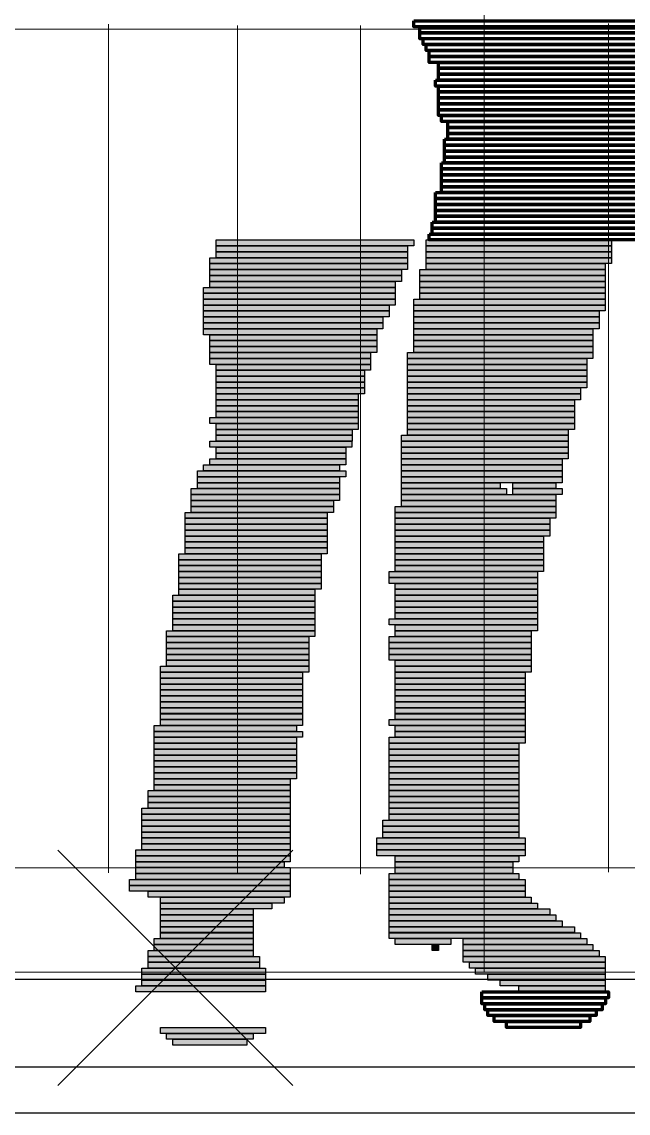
# Model space of a CAD drawing. Header units: millimetres. Extents: x 8 to 41779, y 4087 to 28530.
# Drawn here: x 17349 to 17978, y 14973 to 16106 of the extents above; entities that cross this region are included whole.
import ezdxf

# ---------------------------------------------------------------- set-up
doc = ezdxf.new("R2010")
doc.units = ezdxf.units.MM
doc.header["$LTSCALE"] = 50
for name, color, linetype in [('00_Wand_Bestand', 7, 'Continuous'), ('05_Linien_stark', 7, 'Continuous'), ('06_Linien_fein', 3, 'Continuous')]:
    doc.layers.add(name, color=color, linetype=linetype)

msp = doc.modelspace()

# ---------------------------------------------------------------- hatches: boundary and pattern name
at = {"layer": '00_Wand_Bestand'}
for points in [[(17550.3, 15879.7), (17755.5, 15879.7), (17755.5, 15873.5), (17550.3, 15873.5)], [(17768.3, 15879.7), (17960.6, 15879.7), (17960.6, 15873.5), (17768.3, 15873.5)], [(17550.3, 15873.5), (17749.1, 15873.5), (17749.1, 15867.4), (17550.3, 15867.4)], [(17768.3, 15873.5), (17960.6, 15873.5), (17960.6, 15867.4), (17768.3, 15867.4)], [(17543.9, 15861.2), (17749.1, 15861.2), (17749.1, 15855.1), (17543.9, 15855.1)], [(17550.3, 15867.4), (17749.1, 15867.4), (17749.1, 15861.2), (17550.3, 15861.2)], [(17768.3, 15867.4), (17960.6, 15867.4), (17960.6, 15861.2), (17768.3, 15861.2)], [(17768.3, 15861.2), (17960.6, 15861.2), (17960.6, 15855.1), (17768.3, 15855.1)], [(17543.9, 15855.1), (17749.1, 15855.1), (17749.1, 15848.9), (17543.9, 15848.9)], [(17543.9, 15848.9), (17742.7, 15848.9), (17742.7, 15842.8), (17543.9, 15842.8)], [(17761.9, 15848.9), (17954.2, 15848.9), (17954.2, 15842.8), (17761.9, 15842.8)], [(17768.3, 15855.1), (17954.2, 15855.1), (17954.2, 15848.9), (17768.3, 15848.9)], [(17543.9, 15842.8), (17742.7, 15842.8), (17742.7, 15836.6), (17543.9, 15836.6)], [(17543.9, 15836.6), (17736.2, 15836.6), (17736.2, 15830.4), (17543.9, 15830.4)], [(17761.9, 15842.8), (17954.2, 15842.8), (17954.2, 15836.6), (17761.9, 15836.6)], [(17761.9, 15836.6), (17954.2, 15836.6), (17954.2, 15830.4), (17761.9, 15830.4)], [(17537.4, 15830.4), (17736.2, 15830.4), (17736.2, 15824.3), (17537.4, 15824.3)], [(17537.4, 15824.3), (17736.2, 15824.3), (17736.2, 15818.2), (17537.4, 15818.2)], [(17761.9, 15830.4), (17954.2, 15830.4), (17954.2, 15824.3), (17761.9, 15824.3)], [(17761.9, 15824.3), (17954.2, 15824.3), (17954.2, 15818.2), (17761.9, 15818.2)], [(17537.4, 15818.2), (17736.2, 15818.2), (17736.2, 15812), (17537.4, 15812)], [(17537.4, 15812), (17729.8, 15812), (17729.8, 15805.9), (17537.4, 15805.9)], [(17755.5, 15818.2), (17954.2, 15818.2), (17954.2, 15812), (17755.5, 15812)], [(17755.5, 15812), (17954.2, 15812), (17954.2, 15805.9), (17755.5, 15805.9)], [(17537.4, 15805.9), (17729.8, 15805.9), (17729.8, 15799.7), (17537.4, 15799.7)], [(17537.4, 15799.7), (17723.4, 15799.7), (17723.4, 15793.6), (17537.4, 15793.6)], [(17755.5, 15805.9), (17947.8, 15805.9), (17947.8, 15799.7), (17755.5, 15799.7)], [(17755.5, 15799.7), (17947.8, 15799.7), (17947.8, 15793.6), (17755.5, 15793.6)], [(17537.4, 15793.6), (17723.4, 15793.6), (17723.4, 15787.4), (17537.4, 15787.4)], [(17755.5, 15793.6), (17947.8, 15793.6), (17947.8, 15787.4), (17755.5, 15787.4)], [(17537.4, 15787.4), (17717, 15787.4), (17717, 15781.3), (17537.4, 15781.3)], [(17543.9, 15781.3), (17717, 15781.3), (17717, 15775.1), (17543.9, 15775.1)], [(17755.5, 15787.4), (17941.4, 15787.4), (17941.4, 15781.3), (17755.5, 15781.3)], [(17755.5, 15781.3), (17941.4, 15781.3), (17941.4, 15775.1), (17755.5, 15775.1)], [(17543.9, 15775.1), (17717, 15775.1), (17717, 15769), (17543.9, 15769)], [(17543.9, 15769), (17717, 15769), (17717, 15762.8), (17543.9, 15762.8)], [(17755.5, 15775.1), (17941.4, 15775.1), (17941.4, 15769), (17755.5, 15769)], [(17755.5, 15769), (17941.4, 15769), (17941.4, 15762.8), (17755.5, 15762.8)], [(17543.9, 15762.8), (17710.6, 15762.8), (17710.6, 15756.7), (17543.9, 15756.7)], [(17543.9, 15756.7), (17710.6, 15756.7), (17710.6, 15750.5), (17543.9, 15750.5)], [(17749.1, 15762.8), (17941.4, 15762.8), (17941.4, 15756.7), (17749.1, 15756.7)], [(17749.1, 15756.7), (17935, 15756.7), (17935, 15750.5), (17749.1, 15750.5)], [(17550.3, 15750.5), (17710.6, 15750.5), (17710.6, 15744.4), (17550.3, 15744.4)], [(17550.3, 15744.4), (17704.2, 15744.4), (17704.2, 15738.2), (17550.3, 15738.2)], [(17749.1, 15750.5), (17935, 15750.5), (17935, 15744.4), (17749.1, 15744.4)], [(17749.1, 15744.4), (17935, 15744.4), (17935, 15738.2), (17749.1, 15738.2)], [(17550.3, 15738.2), (17704.2, 15738.2), (17704.2, 15732.1), (17550.3, 15732.1)], [(17550.3, 15732.1), (17704.2, 15732.1), (17704.2, 15726), (17550.3, 15726)], [(17749.1, 15738.2), (17935, 15738.2), (17935, 15732.1), (17749.1, 15732.1)], [(17749.1, 15732.1), (17935, 15732.1), (17935, 15726), (17749.1, 15726)], [(17550.3, 15726), (17704.2, 15726), (17704.2, 15719.8), (17550.3, 15719.8)], [(17749.1, 15726), (17928.6, 15726), (17928.6, 15719.8), (17749.1, 15719.8)], [(17550.3, 15719.8), (17697.8, 15719.8), (17697.8, 15713.6), (17550.3, 15713.6)], [(17550.3, 15713.6), (17697.8, 15713.6), (17697.8, 15707.5), (17550.3, 15707.5)], [(17749.1, 15719.8), (17928.6, 15719.8), (17928.6, 15713.6), (17749.1, 15713.6)], [(17749.1, 15713.6), (17922.2, 15713.6), (17922.2, 15707.5), (17749.1, 15707.5)], [(17550.3, 15707.5), (17697.8, 15707.5), (17697.8, 15701.4), (17550.3, 15701.4)], [(17550.3, 15701.4), (17697.8, 15701.4), (17697.8, 15695.2), (17550.3, 15695.2)], [(17749.1, 15707.5), (17922.2, 15707.5), (17922.2, 15701.4), (17749.1, 15701.4)], [(17749.1, 15701.4), (17922.2, 15701.4), (17922.2, 15695.2), (17749.1, 15695.2)], [(17543.9, 15695.2), (17697.7, 15695.2), (17697.7, 15689.1), (17543.9, 15689.1)], [(17550.3, 15689.1), (17697.8, 15689.1), (17697.8, 15682.9), (17550.3, 15682.9)], [(17749.1, 15695.2), (17922.2, 15695.2), (17922.2, 15689.1), (17749.1, 15689.1)], [(17749.1, 15689.1), (17922.2, 15689.1), (17922.2, 15682.9), (17749.1, 15682.9)], [(17550.3, 15682.9), (17691.4, 15682.9), (17691.4, 15676.8), (17550.3, 15676.8)], [(17550.3, 15676.8), (17691.4, 15676.8), (17691.4, 15670.6), (17550.3, 15670.6)], [(17742.6, 15676.8), (17915.8, 15676.8), (17915.8, 15670.6), (17742.6, 15670.6)], [(17749.1, 15682.9), (17915.8, 15682.9), (17915.8, 15676.8), (17749.1, 15676.8)], [(17543.9, 15670.6), (17691.3, 15670.6), (17691.3, 15664.5), (17543.9, 15664.5)], [(17550.3, 15664.5), (17684.9, 15664.5), (17684.9, 15658.3), (17550.3, 15658.3)], [(17742.6, 15670.6), (17915.8, 15670.6), (17915.8, 15664.5), (17742.6, 15664.5)], [(17742.6, 15664.5), (17915.8, 15664.5), (17915.8, 15658.3), (17742.6, 15658.3)], [(17550.3, 15658.3), (17684.9, 15658.3), (17684.9, 15652.2), (17550.3, 15652.2)], [(17742.6, 15658.3), (17915.8, 15658.3), (17915.8, 15652.2), (17742.6, 15652.2)], [(17537.4, 15646), (17678.5, 15646), (17678.5, 15639.9), (17537.4, 15639.9)], [(17543.9, 15652.2), (17684.9, 15652.2), (17684.9, 15646), (17543.9, 15646)], [(17742.6, 15652.2), (17909.4, 15652.2), (17909.4, 15646), (17742.6, 15646)], [(17742.6, 15646), (17909.4, 15646), (17909.4, 15639.9), (17742.6, 15639.9)], [(17531, 15639.9), (17684.9, 15639.9), (17684.9, 15633.7), (17531, 15633.7)], [(17531, 15633.7), (17678.5, 15633.7), (17678.5, 15627.6), (17531, 15627.6)], [(17742.6, 15639.9), (17909.4, 15639.9), (17909.4, 15633.7), (17742.6, 15633.7)], [(17742.6, 15633.7), (17909.4, 15633.7), (17909.4, 15627.6), (17742.6, 15627.6)], [(17524.6, 15621.4), (17678.5, 15621.4), (17678.5, 15615.3), (17524.6, 15615.3)], [(17531, 15627.6), (17678.5, 15627.6), (17678.5, 15621.4), (17531, 15621.4)], [(17742.6, 15627.6), (17845.2, 15627.6), (17845.2, 15621.4), (17742.6, 15621.4)], [(17742.6, 15621.4), (17851.6, 15621.4), (17851.6, 15615.3), (17742.6, 15615.3)], [(17858.1, 15627.6), (17903, 15627.6), (17903, 15621.4), (17858.1, 15621.4)], [(17858.1, 15621.4), (17909.4, 15621.4), (17909.4, 15615.3), (17858.1, 15615.3)], [(17524.6, 15615.3), (17678.5, 15615.3), (17678.5, 15609.1), (17524.6, 15609.1)], [(17524.6, 15609.1), (17672.1, 15609.1), (17672.1, 15602.9), (17524.6, 15602.9)], [(17742.6, 15615.3), (17903, 15615.3), (17903, 15609.1), (17742.6, 15609.1)], [(17742.6, 15609.1), (17903, 15609.1), (17903, 15602.9), (17742.6, 15602.9)], [(17518.2, 15596.8), (17665.7, 15596.8), (17665.7, 15590.7), (17518.2, 15590.7)], [(17524.6, 15602.9), (17672.1, 15602.9), (17672.1, 15596.8), (17524.6, 15596.8)], [(17736.3, 15602.9), (17903, 15602.9), (17903, 15596.8), (17736.3, 15596.8)], [(17736.3, 15596.8), (17903, 15596.8), (17903, 15590.7), (17736.3, 15590.7)], [(17518.2, 15590.7), (17665.7, 15590.7), (17665.7, 15584.5), (17518.2, 15584.5)], [(17518.2, 15584.5), (17665.7, 15584.5), (17665.7, 15578.3), (17518.2, 15578.3)], [(17736.3, 15590.7), (17896.6, 15590.7), (17896.6, 15584.5), (17736.3, 15584.5)], [(17736.3, 15584.5), (17896.6, 15584.5), (17896.6, 15578.3), (17736.3, 15578.3)], [(17518.2, 15578.3), (17665.7, 15578.3), (17665.7, 15572.2), (17518.2, 15572.2)], [(17736.3, 15578.3), (17896.6, 15578.3), (17896.6, 15572.2), (17736.3, 15572.2)], [(17518.2, 15572.2), (17665.7, 15572.2), (17665.7, 15566.1), (17518.2, 15566.1)], [(17518.2, 15566.1), (17665.7, 15566.1), (17665.7, 15559.9), (17518.2, 15559.9)], [(17736.3, 15572.2), (17890.2, 15572.2), (17890.2, 15566.1), (17736.3, 15566.1)], [(17736.3, 15566.1), (17890.2, 15566.1), (17890.2, 15559.9), (17736.3, 15559.9)], [(17511.8, 15553.8), (17659.3, 15553.8), (17659.3, 15547.6), (17511.8, 15547.6)], [(17518.2, 15559.9), (17665.7, 15559.9), (17665.7, 15553.8), (17518.2, 15553.8)], [(17736.3, 15559.9), (17890.2, 15559.9), (17890.2, 15553.8), (17736.3, 15553.8)], [(17736.3, 15553.8), (17890.2, 15553.8), (17890.2, 15547.6), (17736.3, 15547.6)], [(17511.8, 15547.6), (17659.3, 15547.6), (17659.3, 15541.5), (17511.8, 15541.5)], [(17511.8, 15541.5), (17659.3, 15541.5), (17659.3, 15535.3), (17511.8, 15535.3)], [(17736.3, 15547.6), (17890.2, 15547.6), (17890.2, 15541.5), (17736.3, 15541.5)], [(17736.3, 15541.5), (17890.2, 15541.5), (17890.2, 15535.3), (17736.3, 15535.3)], [(17511.8, 15535.3), (17659.3, 15535.3), (17659.3, 15529.2), (17511.8, 15529.2)], [(17511.8, 15529.2), (17659.3, 15529.2), (17659.3, 15523), (17511.8, 15523)], [(17729.8, 15535.3), (17883.7, 15535.3), (17883.7, 15529.2), (17729.8, 15529.2)], [(17729.8, 15529.2), (17883.7, 15529.2), (17883.7, 15523), (17729.8, 15523)], [(17511.8, 15523), (17659.3, 15523), (17659.3, 15516.9), (17511.8, 15516.9)], [(17511.8, 15516.9), (17652.8, 15516.9), (17652.8, 15510.7), (17511.8, 15510.7)], [(17736.3, 15523), (17883.7, 15523), (17883.7, 15516.9), (17736.3, 15516.9)], [(17736.3, 15516.9), (17883.7, 15516.9), (17883.7, 15510.7), (17736.3, 15510.7)], [(17505.4, 15510.7), (17652.9, 15510.7), (17652.9, 15504.6), (17505.4, 15504.6)], [(17736.3, 15510.7), (17883.7, 15510.7), (17883.7, 15504.6), (17736.3, 15504.6)], [(17505.4, 15504.6), (17652.9, 15504.6), (17652.9, 15498.4), (17505.4, 15498.4)], [(17505.4, 15498.4), (17652.9, 15498.4), (17652.9, 15492.3), (17505.4, 15492.3)], [(17736.3, 15504.6), (17883.7, 15504.6), (17883.7, 15498.4), (17736.3, 15498.4)], [(17736.3, 15498.4), (17883.7, 15498.4), (17883.7, 15492.3), (17736.3, 15492.3)], [(17505.4, 15492.3), (17652.9, 15492.3), (17652.9, 15486.1), (17505.4, 15486.1)], [(17505.4, 15486.1), (17652.9, 15486.1), (17652.9, 15480), (17505.4, 15480)], [(17729.8, 15486.1), (17883.7, 15486.1), (17883.7, 15480), (17729.8, 15480)], [(17736.3, 15492.3), (17883.7, 15492.3), (17883.7, 15486.1), (17736.3, 15486.1)], [(17498.9, 15473.9), (17652.8, 15473.9), (17652.8, 15467.7), (17498.9, 15467.7)], [(17505.4, 15480), (17652.9, 15480), (17652.9, 15473.9), (17505.4, 15473.9)], [(17736.3, 15480), (17883.7, 15480), (17883.7, 15473.9), (17736.3, 15473.9)], [(17736.3, 15473.9), (17877.3, 15473.9), (17877.3, 15467.7), (17736.3, 15467.7)], [(17498.9, 15467.7), (17646.4, 15467.7), (17646.4, 15461.5), (17498.9, 15461.5)], [(17498.9, 15461.5), (17646.4, 15461.5), (17646.4, 15455.4), (17498.9, 15455.4)], [(17729.8, 15467.7), (17877.3, 15467.7), (17877.3, 15461.5), (17729.8, 15461.5)], [(17729.8, 15461.5), (17877.3, 15461.5), (17877.3, 15455.4), (17729.8, 15455.4)], [(17498.9, 15455.4), (17646.4, 15455.4), (17646.4, 15449.2), (17498.9, 15449.2)], [(17498.9, 15449.2), (17646.4, 15449.2), (17646.4, 15443.1), (17498.9, 15443.1)], [(17729.8, 15455.4), (17877.3, 15455.4), (17877.3, 15449.2), (17729.8, 15449.2)], [(17729.8, 15449.2), (17877.3, 15449.2), (17877.3, 15443.1), (17729.8, 15443.1)], [(17498.9, 15443.1), (17646.4, 15443.1), (17646.4, 15437), (17498.9, 15437)], [(17736.3, 15443.1), (17877.3, 15443.1), (17877.3, 15437), (17736.3, 15437)], [(17492.5, 15437), (17646.4, 15437), (17646.4, 15430.8), (17492.5, 15430.8)], [(17492.5, 15430.8), (17640, 15430.8), (17640, 15424.6), (17492.5, 15424.6)], [(17736.3, 15437), (17877.3, 15437), (17877.3, 15430.8), (17736.3, 15430.8)], [(17736.3, 15430.8), (17870.9, 15430.8), (17870.9, 15424.6), (17736.3, 15424.6)], [(17492.5, 15424.6), (17640, 15424.6), (17640, 15418.5), (17492.5, 15418.5)], [(17492.5, 15418.5), (17640, 15418.5), (17640, 15412.4), (17492.5, 15412.4)], [(17736.3, 15424.6), (17870.9, 15424.6), (17870.9, 15418.5), (17736.3, 15418.5)], [(17736.3, 15418.5), (17870.9, 15418.5), (17870.9, 15412.4), (17736.3, 15412.4)], [(17492.5, 15412.4), (17640, 15412.4), (17640, 15406.2), (17492.5, 15406.2)], [(17492.5, 15406.2), (17640, 15406.2), (17640, 15400.1), (17492.5, 15400.1)], [(17736.3, 15412.4), (17870.9, 15412.4), (17870.9, 15406.2), (17736.3, 15406.2)], [(17736.3, 15406.2), (17870.9, 15406.2), (17870.9, 15400.1), (17736.3, 15400.1)], [(17492.5, 15400.1), (17640, 15400.1), (17640, 15393.9), (17492.5, 15393.9)], [(17492.5, 15393.9), (17640, 15393.9), (17640, 15387.8), (17492.5, 15387.8)], [(17736.3, 15400.1), (17870.9, 15400.1), (17870.9, 15393.9), (17736.3, 15393.9)], [(17736.3, 15393.9), (17870.9, 15393.9), (17870.9, 15387.8), (17736.3, 15387.8)], [(17492.5, 15387.7), (17640, 15387.7), (17640, 15381.6), (17492.5, 15381.6)], [(17492.5, 15381.6), (17640, 15381.6), (17640, 15375.4), (17492.5, 15375.4)], [(17729.8, 15381.6), (17870.9, 15381.6), (17870.9, 15375.4), (17729.8, 15375.4)], [(17736.3, 15387.7), (17870.9, 15387.7), (17870.9, 15381.6), (17736.3, 15381.6)], [(17486.1, 15375.4), (17633.6, 15375.4), (17633.6, 15369.3), (17486.1, 15369.3)], [(17486.1, 15369.3), (17640, 15369.3), (17640, 15363.2), (17486.1, 15363.2)], [(17736.3, 15375.4), (17870.9, 15375.4), (17870.9, 15369.3), (17736.3, 15369.3)], [(17736.3, 15369.3), (17870.9, 15369.3), (17870.9, 15363.2), (17736.3, 15363.2)], [(17486.1, 15363.2), (17633.6, 15363.2), (17633.6, 15357), (17486.1, 15357)], [(17729.8, 15363.2), (17870.9, 15363.2), (17870.9, 15357), (17729.8, 15357)], [(17486.1, 15357), (17633.6, 15357), (17633.6, 15350.8), (17486.1, 15350.8)], [(17486.1, 15350.8), (17633.6, 15350.8), (17633.6, 15344.7), (17486.1, 15344.7)], [(17729.8, 15357), (17864.5, 15357), (17864.5, 15350.8), (17729.8, 15350.8)], [(17729.8, 15350.8), (17864.5, 15350.8), (17864.5, 15344.7), (17729.8, 15344.7)], [(17486.1, 15344.7), (17633.6, 15344.7), (17633.6, 15338.6), (17486.1, 15338.6)], [(17486.1, 15338.6), (17633.6, 15338.6), (17633.6, 15332.4), (17486.1, 15332.4)], [(17729.8, 15344.7), (17864.5, 15344.7), (17864.5, 15338.6), (17729.8, 15338.6)], [(17729.8, 15338.6), (17864.5, 15338.6), (17864.5, 15332.4), (17729.8, 15332.4)], [(17486.1, 15332.4), (17633.6, 15332.4), (17633.6, 15326.3), (17486.1, 15326.3)], [(17486.1, 15326.3), (17633.6, 15326.3), (17633.6, 15320.1), (17486.1, 15320.1)], [(17729.8, 15332.4), (17864.5, 15332.4), (17864.5, 15326.3), (17729.8, 15326.3)], [(17729.8, 15326.3), (17864.5, 15326.3), (17864.5, 15320.1), (17729.8, 15320.1)], [(17486.1, 15320.1), (17627.2, 15320.1), (17627.2, 15313.9), (17486.1, 15313.9)], [(17486.1, 15313.9), (17627.2, 15313.9), (17627.2, 15307.8), (17486.1, 15307.8)], [(17729.8, 15320.1), (17864.5, 15320.1), (17864.5, 15313.9), (17729.8, 15313.9)], [(17729.8, 15313.9), (17864.5, 15313.9), (17864.5, 15307.8), (17729.8, 15307.8)], [(17479.7, 15307.8), (17627.2, 15307.8), (17627.2, 15301.7), (17479.7, 15301.7)], [(17479.7, 15301.7), (17627.2, 15301.7), (17627.2, 15295.5), (17479.7, 15295.5)], [(17729.8, 15307.8), (17864.5, 15307.8), (17864.5, 15301.7), (17729.8, 15301.7)], [(17729.8, 15301.7), (17864.5, 15301.7), (17864.5, 15295.5), (17729.8, 15295.5)], [(17479.7, 15295.5), (17627.2, 15295.5), (17627.2, 15289.4), (17479.7, 15289.4)], [(17729.8, 15295.5), (17864.5, 15295.5), (17864.5, 15289.4), (17729.8, 15289.4)], [(17473.3, 15289.4), (17627.2, 15289.4), (17627.2, 15283.2), (17473.3, 15283.2)], [(17473.3, 15283.2), (17627.2, 15283.2), (17627.2, 15277.1), (17473.3, 15277.1)], [(17729.8, 15289.4), (17864.5, 15289.4), (17864.5, 15283.2), (17729.8, 15283.2)], [(17729.8, 15283.2), (17864.5, 15283.2), (17864.5, 15277.1), (17729.8, 15277.1)], [(17473.3, 15277.1), (17627.2, 15277.1), (17627.2, 15270.9), (17473.3, 15270.9)], [(17473.3, 15270.9), (17627.2, 15270.9), (17627.2, 15264.8), (17473.3, 15264.8)], [(17723.4, 15277.1), (17864.5, 15277.1), (17864.5, 15270.9), (17723.4, 15270.9)], [(17723.4, 15270.9), (17864.5, 15270.9), (17864.5, 15264.8), (17723.4, 15264.8)], [(17473.3, 15264.8), (17627.2, 15264.8), (17627.2, 15258.6), (17473.3, 15258.6)], [(17473.3, 15258.6), (17627.2, 15258.6), (17627.2, 15252.5), (17473.3, 15252.5)], [(17717, 15258.6), (17870.9, 15258.6), (17870.9, 15252.5), (17717, 15252.5)], [(17723.4, 15264.8), (17864.5, 15264.8), (17864.5, 15258.6), (17723.4, 15258.6)], [(17466.9, 15246.3), (17627.2, 15246.3), (17627.2, 15240.2), (17466.9, 15240.2)], [(17473.3, 15252.5), (17627.2, 15252.5), (17627.2, 15246.3), (17473.3, 15246.3)], [(17717, 15252.5), (17870.9, 15252.5), (17870.9, 15246.3), (17717, 15246.3)], [(17717, 15246.3), (17870.9, 15246.3), (17870.9, 15240.2), (17717, 15240.2)], [(17466.9, 15240.2), (17627.2, 15240.2), (17627.2, 15234), (17466.9, 15234)], [(17466.9, 15234), (17620.8, 15234), (17620.8, 15227.9), (17466.9, 15227.9)], [(17736.3, 15240.2), (17864.5, 15240.2), (17864.5, 15234), (17736.3, 15234)], [(17736.3, 15234), (17858.1, 15234), (17858.1, 15227.9), (17736.3, 15227.9)], [(17466.9, 15227.9), (17627.2, 15227.9), (17627.2, 15221.7), (17466.9, 15221.7)], [(17466.9, 15221.7), (17627.2, 15221.7), (17627.2, 15215.6), (17466.9, 15215.6)], [(17729.8, 15221.7), (17864.5, 15221.7), (17864.5, 15215.6), (17729.8, 15215.6)], [(17736.3, 15227.9), (17858.1, 15227.9), (17858.1, 15221.7), (17736.3, 15221.7)], [(17460.5, 15215.6), (17627.2, 15215.6), (17627.2, 15209.4), (17460.5, 15209.4)], [(17729.8, 15215.6), (17870.9, 15215.6), (17870.9, 15209.4), (17729.8, 15209.4)], [(17460.5, 15209.4), (17627.2, 15209.4), (17627.2, 15203.3), (17460.5, 15203.3)], [(17479.7, 15203.3), (17627.2, 15203.3), (17627.2, 15197.1), (17479.7, 15197.1)], [(17729.8, 15209.4), (17870.9, 15209.4), (17870.9, 15203.3), (17729.8, 15203.3)], [(17729.8, 15203.3), (17870.9, 15203.3), (17870.9, 15197.1), (17729.8, 15197.1)], [(17492.5, 15197.1), (17620.8, 15197.1), (17620.8, 15191), (17492.5, 15191)], [(17492.5, 15191), (17608, 15191), (17608, 15184.9), (17492.5, 15184.9)], [(17729.8, 15197.1), (17877.3, 15197.1), (17877.3, 15191), (17729.8, 15191)], [(17729.8, 15191), (17883.7, 15191), (17883.7, 15184.9), (17729.8, 15184.9)], [(17492.5, 15184.9), (17588.7, 15184.9), (17588.7, 15178.7), (17492.5, 15178.7)], [(17492.5, 15178.7), (17588.7, 15178.7), (17588.7, 15172.5), (17492.5, 15172.5)], [(17729.8, 15184.9), (17896.6, 15184.9), (17896.6, 15178.7), (17729.8, 15178.7)], [(17729.8, 15178.7), (17903, 15178.7), (17903, 15172.5), (17729.8, 15172.5)], [(17492.5, 15172.5), (17588.7, 15172.5), (17588.7, 15166.4), (17492.5, 15166.4)], [(17492.5, 15166.4), (17588.7, 15166.4), (17588.7, 15160.3), (17492.5, 15160.3)], [(17729.8, 15172.5), (17909.4, 15172.5), (17909.4, 15166.4), (17729.8, 15166.4)], [(17729.8, 15166.4), (17922.2, 15166.4), (17922.2, 15160.3), (17729.8, 15160.3)], [(17486.1, 15154.1), (17588.8, 15154.1), (17588.8, 15148), (17486.1, 15148)], [(17492.5, 15160.2), (17588.7, 15160.2), (17588.7, 15154.1), (17492.5, 15154.1)], [(17729.8, 15160.2), (17928.6, 15160.2), (17928.6, 15154.1), (17729.8, 15154.1)], [(17736.3, 15154.1), (17793.9, 15154.1), (17793.9, 15148), (17736.3, 15148)], [(17806.7, 15154.1), (17935, 15154.1), (17935, 15148), (17806.7, 15148)], [(17486.1, 15147.9), (17588.8, 15147.9), (17588.8, 15141.8), (17486.1, 15141.8)], [(17774.7, 15147.9), (17781.1, 15147.9), (17781.1, 15141.8), (17774.7, 15141.8)], [(17806.7, 15147.9), (17941.4, 15147.9), (17941.4, 15141.8), (17806.7, 15141.8)], [(17479.7, 15141.8), (17588.7, 15141.8), (17588.7, 15135.6), (17479.7, 15135.6)], [(17479.7, 15135.6), (17595.2, 15135.6), (17595.2, 15129.5), (17479.7, 15129.5)], [(17806.7, 15141.8), (17947.8, 15141.8), (17947.8, 15135.6), (17806.7, 15135.6)], [(17806.7, 15135.6), (17954.2, 15135.6), (17954.2, 15129.5), (17806.7, 15129.5)], [(17473.3, 15123.3), (17601.6, 15123.3), (17601.6, 15117.2), (17473.3, 15117.2)], [(17479.7, 15129.5), (17595.2, 15129.5), (17595.2, 15123.3), (17479.7, 15123.3)], [(17813.2, 15129.5), (17954.2, 15129.5), (17954.2, 15123.3), (17813.2, 15123.3)], [(17819.6, 15123.3), (17954.2, 15123.3), (17954.2, 15117.2), (17819.6, 15117.2)], [(17473.3, 15117.2), (17601.6, 15117.2), (17601.6, 15111), (17473.3, 15111)], [(17473.3, 15111), (17601.6, 15111), (17601.6, 15104.9), (17473.3, 15104.9)], [(17832.4, 15117.2), (17954.2, 15117.2), (17954.2, 15111), (17832.4, 15111)], [(17845.2, 15111), (17954.2, 15111), (17954.2, 15104.9), (17845.2, 15104.9)], [(17466.9, 15104.9), (17601.6, 15104.9), (17601.6, 15098.7), (17466.9, 15098.7)], [(17864.5, 15104.9), (17954.2, 15104.9), (17954.2, 15098.7), (17864.5, 15098.7)], [(17492.5, 15061.8), (17601.6, 15061.8), (17601.6, 15055.7), (17492.5, 15055.7)], [(17498.9, 15055.7), (17588.7, 15055.7), (17588.7, 15049.6), (17498.9, 15049.6)], [(17505.4, 15049.6), (17582.3, 15049.6), (17582.3, 15043.4), (17505.4, 15043.4)]]:
    msp.add_hatch(color=7, dxfattribs=at).paths.add_polyline_path(points)

# ---------------------------------------------------------------- linework, layer by layer
for points in [[(17550.3, 15879.7), (17755.5, 15879.7), (17755.5, 15873.5), (17550.3, 15873.5)], [(17768.3, 15879.7), (17960.6, 15879.7), (17960.6, 15873.5), (17768.3, 15873.5)], [(17550.3, 15873.5), (17749.1, 15873.5), (17749.1, 15867.4), (17550.3, 15867.4)], [(17768.3, 15873.5), (17960.6, 15873.5), (17960.6, 15867.4), (17768.3, 15867.4)], [(17543.9, 15861.2), (17749.1, 15861.2), (17749.1, 15855.1), (17543.9, 15855.1)], [(17550.3, 15867.4), (17749.1, 15867.4), (17749.1, 15861.2), (17550.3, 15861.2)], [(17768.3, 15867.4), (17960.6, 15867.4), (17960.6, 15861.2), (17768.3, 15861.2)], [(17768.3, 15861.2), (17960.6, 15861.2), (17960.6, 15855.1), (17768.3, 15855.1)], [(17543.9, 15855.1), (17749.1, 15855.1), (17749.1, 15848.9), (17543.9, 15848.9)], [(17543.9, 15848.9), (17742.7, 15848.9), (17742.7, 15842.8), (17543.9, 15842.8)], [(17761.9, 15848.9), (17954.2, 15848.9), (17954.2, 15842.8), (17761.9, 15842.8)], [(17768.3, 15855.1), (17954.2, 15855.1), (17954.2, 15848.9), (17768.3, 15848.9)], [(17543.9, 15842.8), (17742.7, 15842.8), (17742.7, 15836.6), (17543.9, 15836.6)], [(17543.9, 15836.6), (17736.2, 15836.6), (17736.2, 15830.4), (17543.9, 15830.4)], [(17761.9, 15842.8), (17954.2, 15842.8), (17954.2, 15836.6), (17761.9, 15836.6)], [(17761.9, 15836.6), (17954.2, 15836.6), (17954.2, 15830.4), (17761.9, 15830.4)], [(17537.4, 15830.4), (17736.2, 15830.4), (17736.2, 15824.3), (17537.4, 15824.3)], [(17537.4, 15824.3), (17736.2, 15824.3), (17736.2, 15818.2), (17537.4, 15818.2)], [(17761.9, 15830.4), (17954.2, 15830.4), (17954.2, 15824.3), (17761.9, 15824.3)], [(17761.9, 15824.3), (17954.2, 15824.3), (17954.2, 15818.2), (17761.9, 15818.2)], [(17537.4, 15818.2), (17736.2, 15818.2), (17736.2, 15812), (17537.4, 15812)], [(17537.4, 15812), (17729.8, 15812), (17729.8, 15805.9), (17537.4, 15805.9)], [(17755.5, 15818.2), (17954.2, 15818.2), (17954.2, 15812), (17755.5, 15812)], [(17755.5, 15812), (17954.2, 15812), (17954.2, 15805.9), (17755.5, 15805.9)], [(17537.4, 15805.9), (17729.8, 15805.9), (17729.8, 15799.7), (17537.4, 15799.7)], [(17537.4, 15799.7), (17723.4, 15799.7), (17723.4, 15793.6), (17537.4, 15793.6)], [(17755.5, 15805.9), (17947.8, 15805.9), (17947.8, 15799.7), (17755.5, 15799.7)], [(17755.5, 15799.7), (17947.8, 15799.7), (17947.8, 15793.6), (17755.5, 15793.6)], [(17537.4, 15793.6), (17723.4, 15793.6), (17723.4, 15787.4), (17537.4, 15787.4)], [(17755.5, 15793.6), (17947.8, 15793.6), (17947.8, 15787.4), (17755.5, 15787.4)], [(17537.4, 15787.4), (17717, 15787.4), (17717, 15781.3), (17537.4, 15781.3)], [(17543.9, 15781.3), (17717, 15781.3), (17717, 15775.1), (17543.9, 15775.1)], [(17755.5, 15787.4), (17941.4, 15787.4), (17941.4, 15781.3), (17755.5, 15781.3)], [(17755.5, 15781.3), (17941.4, 15781.3), (17941.4, 15775.1), (17755.5, 15775.1)], [(17543.9, 15775.1), (17717, 15775.1), (17717, 15769), (17543.9, 15769)], [(17543.9, 15769), (17717, 15769), (17717, 15762.8), (17543.9, 15762.8)], [(17755.5, 15775.1), (17941.4, 15775.1), (17941.4, 15769), (17755.5, 15769)], [(17755.5, 15769), (17941.4, 15769), (17941.4, 15762.8), (17755.5, 15762.8)], [(17543.9, 15762.8), (17710.6, 15762.8), (17710.6, 15756.7), (17543.9, 15756.7)], [(17543.9, 15756.7), (17710.6, 15756.7), (17710.6, 15750.5), (17543.9, 15750.5)], [(17749.1, 15762.8), (17941.4, 15762.8), (17941.4, 15756.7), (17749.1, 15756.7)], [(17749.1, 15756.7), (17935, 15756.7), (17935, 15750.5), (17749.1, 15750.5)], [(17550.3, 15750.5), (17710.6, 15750.5), (17710.6, 15744.4), (17550.3, 15744.4)], [(17550.3, 15744.4), (17704.2, 15744.4), (17704.2, 15738.2), (17550.3, 15738.2)], [(17749.1, 15750.5), (17935, 15750.5), (17935, 15744.4), (17749.1, 15744.4)], [(17749.1, 15744.4), (17935, 15744.4), (17935, 15738.2), (17749.1, 15738.2)], [(17550.3, 15738.2), (17704.2, 15738.2), (17704.2, 15732.1), (17550.3, 15732.1)], [(17550.3, 15732.1), (17704.2, 15732.1), (17704.2, 15726), (17550.3, 15726)], [(17749.1, 15738.2), (17935, 15738.2), (17935, 15732.1), (17749.1, 15732.1)], [(17749.1, 15732.1), (17935, 15732.1), (17935, 15726), (17749.1, 15726)], [(17550.3, 15726), (17704.2, 15726), (17704.2, 15719.8), (17550.3, 15719.8)], [(17749.1, 15726), (17928.6, 15726), (17928.6, 15719.8), (17749.1, 15719.8)], [(17550.3, 15719.8), (17697.8, 15719.8), (17697.8, 15713.6), (17550.3, 15713.6)], [(17550.3, 15713.6), (17697.8, 15713.6), (17697.8, 15707.5), (17550.3, 15707.5)], [(17749.1, 15719.8), (17928.6, 15719.8), (17928.6, 15713.6), (17749.1, 15713.6)], [(17749.1, 15713.6), (17922.2, 15713.6), (17922.2, 15707.5), (17749.1, 15707.5)], [(17550.3, 15707.5), (17697.8, 15707.5), (17697.8, 15701.4), (17550.3, 15701.4)], [(17550.3, 15701.4), (17697.8, 15701.4), (17697.8, 15695.2), (17550.3, 15695.2)], [(17749.1, 15707.5), (17922.2, 15707.5), (17922.2, 15701.4), (17749.1, 15701.4)], [(17749.1, 15701.4), (17922.2, 15701.4), (17922.2, 15695.2), (17749.1, 15695.2)], [(17543.9, 15695.2), (17697.7, 15695.2), (17697.7, 15689.1), (17543.9, 15689.1)], [(17550.3, 15689.1), (17697.8, 15689.1), (17697.8, 15682.9), (17550.3, 15682.9)], [(17749.1, 15695.2), (17922.2, 15695.2), (17922.2, 15689.1), (17749.1, 15689.1)], [(17749.1, 15689.1), (17922.2, 15689.1), (17922.2, 15682.9), (17749.1, 15682.9)], [(17550.3, 15682.9), (17691.4, 15682.9), (17691.4, 15676.8), (17550.3, 15676.8)], [(17550.3, 15676.8), (17691.4, 15676.8), (17691.4, 15670.6), (17550.3, 15670.6)], [(17742.6, 15676.8), (17915.8, 15676.8), (17915.8, 15670.6), (17742.6, 15670.6)], [(17749.1, 15682.9), (17915.8, 15682.9), (17915.8, 15676.8), (17749.1, 15676.8)], [(17543.9, 15670.6), (17691.3, 15670.6), (17691.3, 15664.5), (17543.9, 15664.5)], [(17550.3, 15664.5), (17684.9, 15664.5), (17684.9, 15658.3), (17550.3, 15658.3)], [(17742.6, 15670.6), (17915.8, 15670.6), (17915.8, 15664.5), (17742.6, 15664.5)], [(17742.6, 15664.5), (17915.8, 15664.5), (17915.8, 15658.3), (17742.6, 15658.3)], [(17550.3, 15658.3), (17684.9, 15658.3), (17684.9, 15652.2), (17550.3, 15652.2)], [(17742.6, 15658.3), (17915.8, 15658.3), (17915.8, 15652.2), (17742.6, 15652.2)], [(17537.4, 15646), (17678.5, 15646), (17678.5, 15639.9), (17537.4, 15639.9)], [(17543.9, 15652.2), (17684.9, 15652.2), (17684.9, 15646), (17543.9, 15646)], [(17742.6, 15652.2), (17909.4, 15652.2), (17909.4, 15646), (17742.6, 15646)], [(17742.6, 15646), (17909.4, 15646), (17909.4, 15639.9), (17742.6, 15639.9)], [(17531, 15639.9), (17684.9, 15639.9), (17684.9, 15633.7), (17531, 15633.7)], [(17531, 15633.7), (17678.5, 15633.7), (17678.5, 15627.6), (17531, 15627.6)], [(17742.6, 15639.9), (17909.4, 15639.9), (17909.4, 15633.7), (17742.6, 15633.7)], [(17742.6, 15633.7), (17909.4, 15633.7), (17909.4, 15627.6), (17742.6, 15627.6)], [(17524.6, 15621.4), (17678.5, 15621.4), (17678.5, 15615.3), (17524.6, 15615.3)], [(17531, 15627.6), (17678.5, 15627.6), (17678.5, 15621.4), (17531, 15621.4)], [(17742.6, 15627.6), (17845.2, 15627.6), (17845.2, 15621.4), (17742.6, 15621.4)], [(17742.6, 15621.4), (17851.6, 15621.4), (17851.6, 15615.3), (17742.6, 15615.3)], [(17858.1, 15627.6), (17903, 15627.6), (17903, 15621.4), (17858.1, 15621.4)], [(17858.1, 15621.4), (17909.4, 15621.4), (17909.4, 15615.3), (17858.1, 15615.3)], [(17524.6, 15615.3), (17678.5, 15615.3), (17678.5, 15609.1), (17524.6, 15609.1)], [(17524.6, 15609.1), (17672.1, 15609.1), (17672.1, 15602.9), (17524.6, 15602.9)], [(17742.6, 15615.3), (17903, 15615.3), (17903, 15609.1), (17742.6, 15609.1)], [(17742.6, 15609.1), (17903, 15609.1), (17903, 15602.9), (17742.6, 15602.9)], [(17518.2, 15596.8), (17665.7, 15596.8), (17665.7, 15590.7), (17518.2, 15590.7)], [(17524.6, 15602.9), (17672.1, 15602.9), (17672.1, 15596.8), (17524.6, 15596.8)], [(17736.3, 15602.9), (17903, 15602.9), (17903, 15596.8), (17736.3, 15596.8)], [(17736.3, 15596.8), (17903, 15596.8), (17903, 15590.7), (17736.3, 15590.7)], [(17518.2, 15590.7), (17665.7, 15590.7), (17665.7, 15584.5), (17518.2, 15584.5)], [(17518.2, 15584.5), (17665.7, 15584.5), (17665.7, 15578.3), (17518.2, 15578.3)], [(17736.3, 15590.7), (17896.6, 15590.7), (17896.6, 15584.5), (17736.3, 15584.5)], [(17736.3, 15584.5), (17896.6, 15584.5), (17896.6, 15578.3), (17736.3, 15578.3)], [(17518.2, 15578.3), (17665.7, 15578.3), (17665.7, 15572.2), (17518.2, 15572.2)], [(17736.3, 15578.3), (17896.6, 15578.3), (17896.6, 15572.2), (17736.3, 15572.2)], [(17518.2, 15572.2), (17665.7, 15572.2), (17665.7, 15566.1), (17518.2, 15566.1)], [(17518.2, 15566.1), (17665.7, 15566.1), (17665.7, 15559.9), (17518.2, 15559.9)], [(17736.3, 15572.2), (17890.2, 15572.2), (17890.2, 15566.1), (17736.3, 15566.1)], [(17736.3, 15566.1), (17890.2, 15566.1), (17890.2, 15559.9), (17736.3, 15559.9)], [(17511.8, 15553.8), (17659.3, 15553.8), (17659.3, 15547.6), (17511.8, 15547.6)], [(17518.2, 15559.9), (17665.7, 15559.9), (17665.7, 15553.8), (17518.2, 15553.8)], [(17736.3, 15559.9), (17890.2, 15559.9), (17890.2, 15553.8), (17736.3, 15553.8)], [(17736.3, 15553.8), (17890.2, 15553.8), (17890.2, 15547.6), (17736.3, 15547.6)], [(17511.8, 15547.6), (17659.3, 15547.6), (17659.3, 15541.5), (17511.8, 15541.5)], [(17511.8, 15541.5), (17659.3, 15541.5), (17659.3, 15535.3), (17511.8, 15535.3)], [(17736.3, 15547.6), (17890.2, 15547.6), (17890.2, 15541.5), (17736.3, 15541.5)], [(17736.3, 15541.5), (17890.2, 15541.5), (17890.2, 15535.3), (17736.3, 15535.3)], [(17511.8, 15535.3), (17659.3, 15535.3), (17659.3, 15529.2), (17511.8, 15529.2)], [(17511.8, 15529.2), (17659.3, 15529.2), (17659.3, 15523), (17511.8, 15523)], [(17729.8, 15535.3), (17883.7, 15535.3), (17883.7, 15529.2), (17729.8, 15529.2)], [(17729.8, 15529.2), (17883.7, 15529.2), (17883.7, 15523), (17729.8, 15523)], [(17511.8, 15523), (17659.3, 15523), (17659.3, 15516.9), (17511.8, 15516.9)], [(17511.8, 15516.9), (17652.8, 15516.9), (17652.8, 15510.7), (17511.8, 15510.7)], [(17736.3, 15523), (17883.7, 15523), (17883.7, 15516.9), (17736.3, 15516.9)], [(17736.3, 15516.9), (17883.7, 15516.9), (17883.7, 15510.7), (17736.3, 15510.7)], [(17505.4, 15510.7), (17652.9, 15510.7), (17652.9, 15504.6), (17505.4, 15504.6)], [(17736.3, 15510.7), (17883.7, 15510.7), (17883.7, 15504.6), (17736.3, 15504.6)], [(17505.4, 15504.6), (17652.9, 15504.6), (17652.9, 15498.4), (17505.4, 15498.4)], [(17505.4, 15498.4), (17652.9, 15498.4), (17652.9, 15492.3), (17505.4, 15492.3)], [(17736.3, 15504.6), (17883.7, 15504.6), (17883.7, 15498.4), (17736.3, 15498.4)], [(17736.3, 15498.4), (17883.7, 15498.4), (17883.7, 15492.3), (17736.3, 15492.3)], [(17505.4, 15492.3), (17652.9, 15492.3), (17652.9, 15486.1), (17505.4, 15486.1)], [(17505.4, 15486.1), (17652.9, 15486.1), (17652.9, 15480), (17505.4, 15480)], [(17729.8, 15486.1), (17883.7, 15486.1), (17883.7, 15480), (17729.8, 15480)], [(17736.3, 15492.3), (17883.7, 15492.3), (17883.7, 15486.1), (17736.3, 15486.1)], [(17498.9, 15473.9), (17652.8, 15473.9), (17652.8, 15467.7), (17498.9, 15467.7)], [(17505.4, 15480), (17652.9, 15480), (17652.9, 15473.9), (17505.4, 15473.9)], [(17736.3, 15480), (17883.7, 15480), (17883.7, 15473.9), (17736.3, 15473.9)], [(17736.3, 15473.9), (17877.3, 15473.9), (17877.3, 15467.7), (17736.3, 15467.7)], [(17498.9, 15467.7), (17646.4, 15467.7), (17646.4, 15461.5), (17498.9, 15461.5)], [(17498.9, 15461.5), (17646.4, 15461.5), (17646.4, 15455.4), (17498.9, 15455.4)], [(17729.8, 15467.7), (17877.3, 15467.7), (17877.3, 15461.5), (17729.8, 15461.5)], [(17729.8, 15461.5), (17877.3, 15461.5), (17877.3, 15455.4), (17729.8, 15455.4)], [(17498.9, 15455.4), (17646.4, 15455.4), (17646.4, 15449.2), (17498.9, 15449.2)], [(17498.9, 15449.2), (17646.4, 15449.2), (17646.4, 15443.1), (17498.9, 15443.1)], [(17729.8, 15455.4), (17877.3, 15455.4), (17877.3, 15449.2), (17729.8, 15449.2)], [(17729.8, 15449.2), (17877.3, 15449.2), (17877.3, 15443.1), (17729.8, 15443.1)], [(17498.9, 15443.1), (17646.4, 15443.1), (17646.4, 15437), (17498.9, 15437)], [(17736.3, 15443.1), (17877.3, 15443.1), (17877.3, 15437), (17736.3, 15437)], [(17492.5, 15437), (17646.4, 15437), (17646.4, 15430.8), (17492.5, 15430.8)], [(17492.5, 15430.8), (17640, 15430.8), (17640, 15424.6), (17492.5, 15424.6)], [(17736.3, 15437), (17877.3, 15437), (17877.3, 15430.8), (17736.3, 15430.8)], [(17736.3, 15430.8), (17870.9, 15430.8), (17870.9, 15424.6), (17736.3, 15424.6)], [(17492.5, 15424.6), (17640, 15424.6), (17640, 15418.5), (17492.5, 15418.5)], [(17492.5, 15418.5), (17640, 15418.5), (17640, 15412.4), (17492.5, 15412.4)], [(17736.3, 15424.6), (17870.9, 15424.6), (17870.9, 15418.5), (17736.3, 15418.5)], [(17736.3, 15418.5), (17870.9, 15418.5), (17870.9, 15412.4), (17736.3, 15412.4)], [(17492.5, 15412.4), (17640, 15412.4), (17640, 15406.2), (17492.5, 15406.2)], [(17492.5, 15406.2), (17640, 15406.2), (17640, 15400.1), (17492.5, 15400.1)], [(17736.3, 15412.4), (17870.9, 15412.4), (17870.9, 15406.2), (17736.3, 15406.2)], [(17736.3, 15406.2), (17870.9, 15406.2), (17870.9, 15400.1), (17736.3, 15400.1)], [(17492.5, 15400.1), (17640, 15400.1), (17640, 15393.9), (17492.5, 15393.9)], [(17492.5, 15393.9), (17640, 15393.9), (17640, 15387.8), (17492.5, 15387.8)], [(17736.3, 15400.1), (17870.9, 15400.1), (17870.9, 15393.9), (17736.3, 15393.9)], [(17736.3, 15393.9), (17870.9, 15393.9), (17870.9, 15387.8), (17736.3, 15387.8)], [(17492.5, 15387.7), (17640, 15387.7), (17640, 15381.6), (17492.5, 15381.6)], [(17492.5, 15381.6), (17640, 15381.6), (17640, 15375.4), (17492.5, 15375.4)], [(17729.8, 15381.6), (17870.9, 15381.6), (17870.9, 15375.4), (17729.8, 15375.4)], [(17736.3, 15387.7), (17870.9, 15387.7), (17870.9, 15381.6), (17736.3, 15381.6)], [(17486.1, 15375.4), (17633.6, 15375.4), (17633.6, 15369.3), (17486.1, 15369.3)], [(17486.1, 15369.3), (17640, 15369.3), (17640, 15363.2), (17486.1, 15363.2)], [(17736.3, 15375.4), (17870.9, 15375.4), (17870.9, 15369.3), (17736.3, 15369.3)], [(17736.3, 15369.3), (17870.9, 15369.3), (17870.9, 15363.2), (17736.3, 15363.2)], [(17486.1, 15363.2), (17633.6, 15363.2), (17633.6, 15357), (17486.1, 15357)], [(17729.8, 15363.2), (17870.9, 15363.2), (17870.9, 15357), (17729.8, 15357)], [(17486.1, 15357), (17633.6, 15357), (17633.6, 15350.8), (17486.1, 15350.8)], [(17486.1, 15350.8), (17633.6, 15350.8), (17633.6, 15344.7), (17486.1, 15344.7)], [(17729.8, 15357), (17864.5, 15357), (17864.5, 15350.8), (17729.8, 15350.8)], [(17729.8, 15350.8), (17864.5, 15350.8), (17864.5, 15344.7), (17729.8, 15344.7)], [(17486.1, 15344.7), (17633.6, 15344.7), (17633.6, 15338.6), (17486.1, 15338.6)], [(17486.1, 15338.6), (17633.6, 15338.6), (17633.6, 15332.4), (17486.1, 15332.4)], [(17729.8, 15344.7), (17864.5, 15344.7), (17864.5, 15338.6), (17729.8, 15338.6)], [(17729.8, 15338.6), (17864.5, 15338.6), (17864.5, 15332.4), (17729.8, 15332.4)], [(17486.1, 15332.4), (17633.6, 15332.4), (17633.6, 15326.3), (17486.1, 15326.3)], [(17486.1, 15326.3), (17633.6, 15326.3), (17633.6, 15320.1), (17486.1, 15320.1)], [(17729.8, 15332.4), (17864.5, 15332.4), (17864.5, 15326.3), (17729.8, 15326.3)], [(17729.8, 15326.3), (17864.5, 15326.3), (17864.5, 15320.1), (17729.8, 15320.1)], [(17486.1, 15320.1), (17627.2, 15320.1), (17627.2, 15313.9), (17486.1, 15313.9)], [(17486.1, 15313.9), (17627.2, 15313.9), (17627.2, 15307.8), (17486.1, 15307.8)], [(17729.8, 15320.1), (17864.5, 15320.1), (17864.5, 15313.9), (17729.8, 15313.9)], [(17729.8, 15313.9), (17864.5, 15313.9), (17864.5, 15307.8), (17729.8, 15307.8)], [(17479.7, 15307.8), (17627.2, 15307.8), (17627.2, 15301.7), (17479.7, 15301.7)], [(17479.7, 15301.7), (17627.2, 15301.7), (17627.2, 15295.5), (17479.7, 15295.5)], [(17729.8, 15307.8), (17864.5, 15307.8), (17864.5, 15301.7), (17729.8, 15301.7)], [(17729.8, 15301.7), (17864.5, 15301.7), (17864.5, 15295.5), (17729.8, 15295.5)], [(17479.7, 15295.5), (17627.2, 15295.5), (17627.2, 15289.4), (17479.7, 15289.4)], [(17729.8, 15295.5), (17864.5, 15295.5), (17864.5, 15289.4), (17729.8, 15289.4)], [(17473.3, 15289.4), (17627.2, 15289.4), (17627.2, 15283.2), (17473.3, 15283.2)], [(17473.3, 15283.2), (17627.2, 15283.2), (17627.2, 15277.1), (17473.3, 15277.1)], [(17729.8, 15289.4), (17864.5, 15289.4), (17864.5, 15283.2), (17729.8, 15283.2)], [(17729.8, 15283.2), (17864.5, 15283.2), (17864.5, 15277.1), (17729.8, 15277.1)], [(17473.3, 15277.1), (17627.2, 15277.1), (17627.2, 15270.9), (17473.3, 15270.9)], [(17473.3, 15270.9), (17627.2, 15270.9), (17627.2, 15264.8), (17473.3, 15264.8)], [(17723.4, 15277.1), (17864.5, 15277.1), (17864.5, 15270.9), (17723.4, 15270.9)], [(17723.4, 15270.9), (17864.5, 15270.9), (17864.5, 15264.8), (17723.4, 15264.8)], [(17473.3, 15264.8), (17627.2, 15264.8), (17627.2, 15258.6), (17473.3, 15258.6)], [(17473.3, 15258.6), (17627.2, 15258.6), (17627.2, 15252.5), (17473.3, 15252.5)], [(17717, 15258.6), (17870.9, 15258.6), (17870.9, 15252.5), (17717, 15252.5)], [(17723.4, 15264.8), (17864.5, 15264.8), (17864.5, 15258.6), (17723.4, 15258.6)], [(17466.9, 15246.3), (17627.2, 15246.3), (17627.2, 15240.2), (17466.9, 15240.2)], [(17473.3, 15252.5), (17627.2, 15252.5), (17627.2, 15246.3), (17473.3, 15246.3)], [(17717, 15252.5), (17870.9, 15252.5), (17870.9, 15246.3), (17717, 15246.3)], [(17717, 15246.3), (17870.9, 15246.3), (17870.9, 15240.2), (17717, 15240.2)], [(17466.9, 15240.2), (17627.2, 15240.2), (17627.2, 15234), (17466.9, 15234)], [(17466.9, 15234), (17620.8, 15234), (17620.8, 15227.9), (17466.9, 15227.9)], [(17736.3, 15240.2), (17864.5, 15240.2), (17864.5, 15234), (17736.3, 15234)], [(17736.3, 15234), (17858.1, 15234), (17858.1, 15227.9), (17736.3, 15227.9)], [(17466.9, 15227.9), (17627.2, 15227.9), (17627.2, 15221.7), (17466.9, 15221.7)], [(17466.9, 15221.7), (17627.2, 15221.7), (17627.2, 15215.6), (17466.9, 15215.6)], [(17729.8, 15221.7), (17864.5, 15221.7), (17864.5, 15215.6), (17729.8, 15215.6)], [(17736.3, 15227.9), (17858.1, 15227.9), (17858.1, 15221.7), (17736.3, 15221.7)], [(17460.5, 15215.6), (17627.2, 15215.6), (17627.2, 15209.4), (17460.5, 15209.4)], [(17729.8, 15215.6), (17870.9, 15215.6), (17870.9, 15209.4), (17729.8, 15209.4)], [(17460.5, 15209.4), (17627.2, 15209.4), (17627.2, 15203.3), (17460.5, 15203.3)], [(17479.7, 15203.3), (17627.2, 15203.3), (17627.2, 15197.1), (17479.7, 15197.1)], [(17729.8, 15209.4), (17870.9, 15209.4), (17870.9, 15203.3), (17729.8, 15203.3)], [(17729.8, 15203.3), (17870.9, 15203.3), (17870.9, 15197.1), (17729.8, 15197.1)], [(17492.5, 15197.1), (17620.8, 15197.1), (17620.8, 15191), (17492.5, 15191)], [(17492.5, 15191), (17608, 15191), (17608, 15184.9), (17492.5, 15184.9)], [(17729.8, 15197.1), (17877.3, 15197.1), (17877.3, 15191), (17729.8, 15191)], [(17729.8, 15191), (17883.7, 15191), (17883.7, 15184.9), (17729.8, 15184.9)], [(17492.5, 15184.9), (17588.7, 15184.9), (17588.7, 15178.7), (17492.5, 15178.7)], [(17492.5, 15178.7), (17588.7, 15178.7), (17588.7, 15172.5), (17492.5, 15172.5)], [(17729.8, 15184.9), (17896.6, 15184.9), (17896.6, 15178.7), (17729.8, 15178.7)], [(17729.8, 15178.7), (17903, 15178.7), (17903, 15172.5), (17729.8, 15172.5)], [(17492.5, 15172.5), (17588.7, 15172.5), (17588.7, 15166.4), (17492.5, 15166.4)], [(17492.5, 15166.4), (17588.7, 15166.4), (17588.7, 15160.3), (17492.5, 15160.3)], [(17729.8, 15172.5), (17909.4, 15172.5), (17909.4, 15166.4), (17729.8, 15166.4)], [(17729.8, 15166.4), (17922.2, 15166.4), (17922.2, 15160.3), (17729.8, 15160.3)], [(17486.1, 15154.1), (17588.8, 15154.1), (17588.8, 15148), (17486.1, 15148)], [(17492.5, 15160.2), (17588.7, 15160.2), (17588.7, 15154.1), (17492.5, 15154.1)], [(17729.8, 15160.2), (17928.6, 15160.2), (17928.6, 15154.1), (17729.8, 15154.1)], [(17736.3, 15154.1), (17793.9, 15154.1), (17793.9, 15148), (17736.3, 15148)], [(17806.7, 15154.1), (17935, 15154.1), (17935, 15148), (17806.7, 15148)], [(17486.1, 15147.9), (17588.8, 15147.9), (17588.8, 15141.8), (17486.1, 15141.8)], [(17774.7, 15147.9), (17781.1, 15147.9), (17781.1, 15141.8), (17774.7, 15141.8)], [(17806.7, 15147.9), (17941.4, 15147.9), (17941.4, 15141.8), (17806.7, 15141.8)], [(17479.7, 15141.8), (17588.7, 15141.8), (17588.7, 15135.6), (17479.7, 15135.6)], [(17479.7, 15135.6), (17595.2, 15135.6), (17595.2, 15129.5), (17479.7, 15129.5)], [(17806.7, 15141.8), (17947.8, 15141.8), (17947.8, 15135.6), (17806.7, 15135.6)], [(17806.7, 15135.6), (17954.2, 15135.6), (17954.2, 15129.5), (17806.7, 15129.5)], [(17473.3, 15123.3), (17601.6, 15123.3), (17601.6, 15117.2), (17473.3, 15117.2)], [(17479.7, 15129.5), (17595.2, 15129.5), (17595.2, 15123.3), (17479.7, 15123.3)], [(17813.2, 15129.5), (17954.2, 15129.5), (17954.2, 15123.3), (17813.2, 15123.3)], [(17819.6, 15123.3), (17954.2, 15123.3), (17954.2, 15117.2), (17819.6, 15117.2)], [(17473.3, 15117.2), (17601.6, 15117.2), (17601.6, 15111), (17473.3, 15111)], [(17473.3, 15111), (17601.6, 15111), (17601.6, 15104.9), (17473.3, 15104.9)], [(17832.4, 15117.2), (17954.2, 15117.2), (17954.2, 15111), (17832.4, 15111)], [(17845.2, 15111), (17954.2, 15111), (17954.2, 15104.9), (17845.2, 15104.9)], [(17466.9, 15104.9), (17601.6, 15104.9), (17601.6, 15098.7), (17466.9, 15098.7)], [(17864.5, 15104.9), (17954.2, 15104.9), (17954.2, 15098.7), (17864.5, 15098.7)], [(17492.5, 15061.8), (17601.6, 15061.8), (17601.6, 15055.7), (17492.5, 15055.7)], [(17498.9, 15055.7), (17588.7, 15055.7), (17588.7, 15049.6), (17498.9, 15049.6)], [(17505.4, 15049.6), (17582.3, 15049.6), (17582.3, 15043.4), (17505.4, 15043.4)]]:
    msp.add_lwpolyline(points, close=True, dxfattribs=at)
at = {"layer": '05_Linien_stark', "lineweight": 15}
for p, q in [((17828.6, 16229.6), (17828.6, 15119.6)), ((16835.1, 16098.7), (18826, 16098.7)), ((17438.7, 16103.7), (17438.7, 15222.3)), ((17572.6, 16102.5), (17572.6, 15221.2)), ((17700.1, 16102.5), (17700.1, 15221.1)), ((17957.4, 16104.3), (17957.4, 15223)), ((16828.2, 15227.5), (18822.5, 15227.5))]:
    msp.add_line(p, q, dxfattribs=at)
at = {"layer": '05_Linien_stark', "lineweight": 211}
for points in [[(17755.5, 16107.2), (18172.3, 16107.2), (18172.3, 16101), (17755.5, 16101)], [(17761.9, 16101), (18172.3, 16101), (18172.3, 16094.9), (17761.9, 16094.9)], [(17761.9, 16094.9), (18172.3, 16094.9), (18172.3, 16088.7), (17761.9, 16088.7)], [(17765.1, 16088.8), (18172.3, 16088.8), (18172.3, 16082.6), (17765.1, 16082.6)], [(17768.3, 16082.6), (18172.3, 16082.6), (18172.3, 16076.4), (17768.3, 16076.4)], [(17771.5, 16076.4), (18172.3, 16076.4), (18172.3, 16070.3), (17771.5, 16070.3)], [(17771.5, 16070.3), (18172.3, 16070.3), (18172.3, 16064.1), (17771.5, 16064.1)], [(17781.1, 16064.1), (18172.3, 16064.1), (18172.3, 16058), (17781.1, 16058)], [(17781.1, 16058), (18172.3, 16058), (18172.3, 16051.8), (17781.1, 16051.8)], [(17781.1, 16051.8), (18169.1, 16051.8), (18169.1, 16045.7), (17781.1, 16045.7)], [(17777.9, 16045.7), (18172.3, 16045.7), (18172.3, 16039.5), (17777.9, 16039.5)], [(17781.1, 16039.5), (18172.3, 16039.5), (18172.3, 16033.4), (17781.1, 16033.4)], [(17781.1, 16033.4), (18169.1, 16033.4), (18169.1, 16027.2), (17781.1, 16027.2)], [(17781.1, 16027.2), (18169.1, 16027.2), (18169.1, 16021.1), (17781.1, 16021.1)], [(17781.1, 16021.1), (18169.1, 16021.1), (18169.1, 16014.9), (17781.1, 16014.9)], [(17781.1, 16014.9), (18169.1, 16014.9), (18169.1, 16008.8), (17781.1, 16008.8)], [(17784.3, 16008.8), (18169.1, 16008.8), (18169.1, 16002.6), (17784.3, 16002.6)], [(17790.7, 16002.6), (18169.1, 16002.6), (18169.1, 15996.5), (17790.7, 15996.5)], [(17790.7, 15996.5), (18169.1, 15996.5), (18169.1, 15990.3), (17790.7, 15990.3)], [(17787.5, 15984.2), (18169.1, 15984.2), (18169.1, 15978), (17787.5, 15978)], [(17790.7, 15990.3), (18165.8, 15990.3), (18165.8, 15984.2), (17790.7, 15984.2)], [(17787.5, 15978), (18169.1, 15978), (18169.1, 15971.9), (17787.5, 15971.9)], [(17787.5, 15971.9), (18169.1, 15971.9), (18169.1, 15965.7), (17787.5, 15965.7)], [(17784.3, 15959.6), (18169.1, 15959.6), (18169.1, 15953.5), (17784.3, 15953.5)], [(17787.5, 15965.7), (18169.1, 15965.7), (18169.1, 15959.6), (17787.5, 15959.6)], [(17784.3, 15953.5), (18169.1, 15953.5), (18169.1, 15947.3), (17784.3, 15947.3)], [(17784.3, 15947.3), (18169.1, 15947.3), (18169.1, 15941.1), (17784.3, 15941.1)], [(17784.3, 15941.1), (18159.5, 15941.1), (18159.5, 15935), (17784.3, 15935)], [(17777.9, 15928.9), (18159.5, 15928.9), (18159.5, 15922.7), (17777.9, 15922.7)], [(17784.3, 15935), (18159.5, 15935), (18159.5, 15928.9), (17784.3, 15928.9)], [(17777.9, 15922.7), (18159.5, 15922.7), (18159.5, 15916.6), (17777.9, 15916.6)], [(17777.9, 15916.6), (18156.2, 15916.6), (18156.2, 15910.4), (17777.9, 15910.4)], [(17777.9, 15910.4), (18156.2, 15910.4), (18156.2, 15904.3), (17777.9, 15904.3)], [(17777.9, 15904.3), (18156.2, 15904.3), (18156.2, 15898.1), (17777.9, 15898.1)], [(17774.7, 15898.1), (18156.3, 15898.1), (18156.3, 15892), (17774.7, 15892)], [(17774.7, 15892), (18156.3, 15892), (18156.3, 15885.8), (17774.7, 15885.8)], [(17771.5, 15885.8), (18156.2, 15885.8), (18156.2, 15879.7), (17771.5, 15879.7)], [(17826, 15098.7), (17957.5, 15098.7), (17957.5, 15092.6), (17826, 15092.6)], [(17826, 15092.6), (17954.3, 15092.6), (17954.3, 15086.4), (17826, 15086.4)], [(17829.2, 15086.4), (17951, 15086.4), (17951, 15080.3), (17829.2, 15080.3)], [(17832.4, 15080.3), (17944.6, 15080.3), (17944.6, 15074.2), (17832.4, 15074.2)], [(17838.8, 15074.2), (17938.2, 15074.2), (17938.2, 15068), (17838.8, 15068)], [(17851.6, 15068), (17928.6, 15068), (17928.6, 15061.8), (17851.6, 15061.8)]]:
    msp.add_lwpolyline(points, close=True, dxfattribs=at)
at = {"layer": '05_Linien_stark', "lineweight": 25}
for points in [[(16833.7, 15112.1), (18821.3, 15112.1), (18821.3, 15020.7), (16833.7, 15020.7)], [(16833.6, 15020.9), (18821.3, 15020.9), (18821.3, 14972.8), (16833.6, 14972.8)]]:
    msp.add_lwpolyline(points, close=True, dxfattribs=at)
at = {"layer": '06_Linien_fein', "lineweight": 9}
for p, q in [((17630.1, 15001.6), (17385.9, 15245.9)), ((17630.1, 15245.9), (17385.9, 15001.6)), ((18815.3, 15119.3), (12286.9, 15119.3))]:
    msp.add_line(p, q, dxfattribs=at)

doc.saveas('drawing.dxf')
